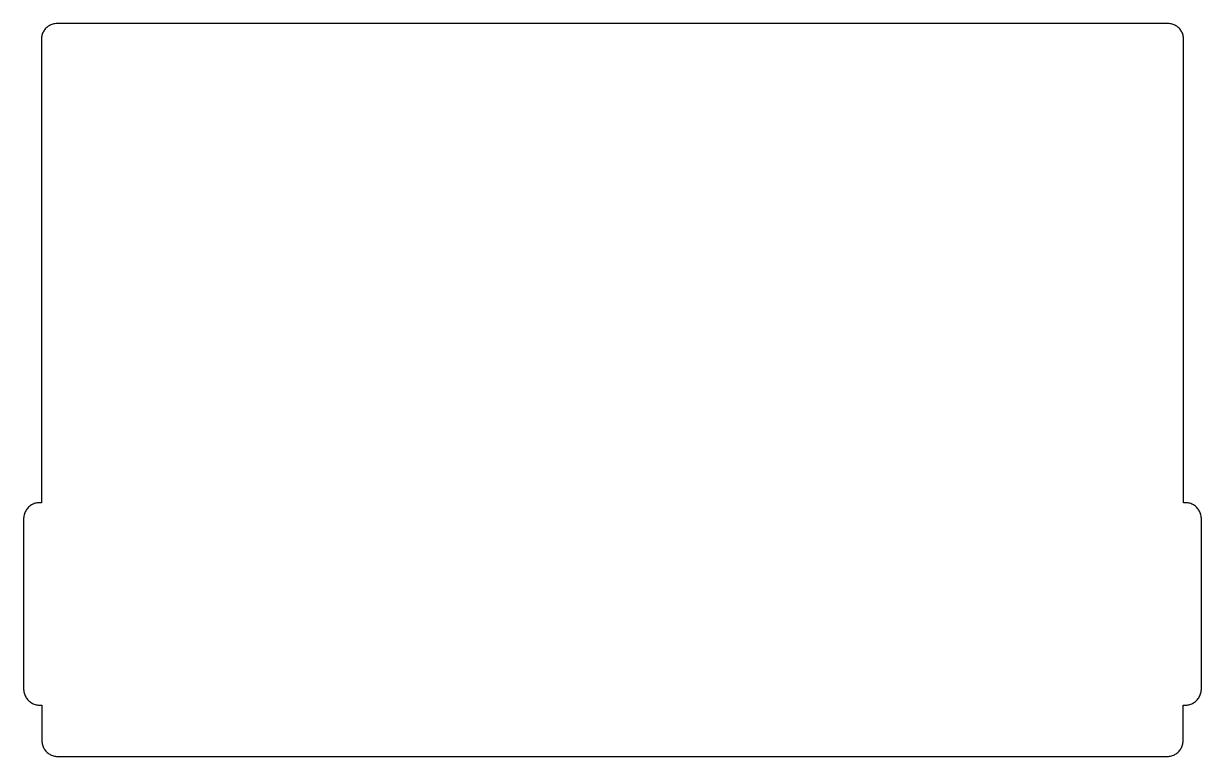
# Model space of a CAD drawing. Extents: x 0.2 to 80.6, y -50.2 to -0.2.
import ezdxf

# ---------------------------------------------------------------- set-up
doc = ezdxf.new("R2010")
doc.units = 0
doc.layers.get('0').update_dxf_attribs({"linetype": 'CONTINUOUS'})

msp = doc.modelspace()

# ---------------------------------------------------------------- linework, layer by layer
for p, q in [((78.288, -0.176), (2.465, -0.176)), ((1.392, -1.249), (1.392, -32.866)), ((79.361, -32.866), (79.361, -1.249)), ((1.392, -32.866), (1.25, -32.866)), ((79.504, -32.866), (79.361, -32.866)), ((0.177, -34.004), (0.177, -45.534)), ((80.577, -45.534), (80.577, -34.004)), ((1.25, -46.671), (1.428, -46.671)), ((1.428, -46.671), (1.428, -49.103)), ((79.325, -49.103), (79.325, -46.671)), ((79.325, -46.671), (79.504, -46.671)), ((2.501, -50.176), (78.252, -50.176))]:
    msp.add_line(p, q)
for points in [[(2.465, -0.176), (2.392, -0.179), (2.32, -0.186), (2.249, -0.198), (2.18, -0.215), (2.113, -0.236), (2.048, -0.261), (1.984, -0.29), (1.924, -0.323), (1.865, -0.36), (1.81, -0.4), (1.757, -0.444), (1.706, -0.491), (1.66, -0.541), (1.616, -0.594), (1.575, -0.649), (1.539, -0.708), (1.506, -0.769), (1.477, -0.832), (1.451, -0.897), (1.431, -0.964), (1.414, -1.033), (1.402, -1.104), (1.395, -1.176), (1.392, -1.249)], [(79.361, -1.249), (79.359, -1.176), (79.351, -1.104), (79.339, -1.033), (79.323, -0.964), (79.302, -0.897), (79.277, -0.832), (79.248, -0.769), (79.214, -0.708), (79.178, -0.649), (79.137, -0.594), (79.094, -0.541), (79.047, -0.491), (78.997, -0.444), (78.944, -0.4), (78.888, -0.36), (78.83, -0.323), (78.769, -0.29), (78.706, -0.261), (78.64, -0.236), (78.573, -0.215), (78.504, -0.198), (78.434, -0.186), (78.361, -0.179), (78.288, -0.176)], [(1.25, -32.866), (1.176, -32.868), (1.104, -32.876), (1.033, -32.889), (0.964, -32.907), (0.897, -32.929), (0.832, -32.955), (0.769, -32.986), (0.708, -33.021), (0.65, -33.06), (0.594, -33.103), (0.541, -33.149), (0.491, -33.199), (0.444, -33.252), (0.4, -33.308), (0.36, -33.368), (0.323, -33.429), (0.29, -33.494), (0.261, -33.561), (0.236, -33.63), (0.215, -33.701), (0.198, -33.774), (0.186, -33.849), (0.179, -33.926), (0.177, -34.004)], [(80.577, -34.004), (80.574, -33.926), (80.567, -33.849), (80.555, -33.774), (80.539, -33.701), (80.518, -33.63), (80.493, -33.561), (80.464, -33.494), (80.431, -33.429), (80.394, -33.368), (80.353, -33.308), (80.31, -33.252), (80.263, -33.199), (80.213, -33.149), (80.16, -33.103), (80.104, -33.06), (80.046, -33.021), (79.985, -32.986), (79.922, -32.955), (79.857, -32.929), (79.789, -32.907), (79.72, -32.889), (79.65, -32.876), (79.578, -32.868), (79.504, -32.866)], [(0.177, -45.534), (0.179, -45.612), (0.186, -45.688), (0.198, -45.763), (0.215, -45.836), (0.236, -45.907), (0.261, -45.976), (0.29, -46.043), (0.323, -46.108), (0.36, -46.17), (0.4, -46.229), (0.444, -46.285), (0.491, -46.338), (0.541, -46.388), (0.594, -46.434), (0.65, -46.477), (0.708, -46.516), (0.769, -46.551), (0.832, -46.582), (0.897, -46.608), (0.964, -46.631), (1.033, -46.648), (1.104, -46.661), (1.176, -46.669), (1.25, -46.671)], [(79.504, -46.671), (79.578, -46.669), (79.65, -46.661), (79.72, -46.648), (79.789, -46.631), (79.857, -46.608), (79.922, -46.582), (79.985, -46.551), (80.046, -46.516), (80.104, -46.477), (80.16, -46.434), (80.213, -46.388), (80.263, -46.338), (80.31, -46.285), (80.353, -46.229), (80.394, -46.17), (80.431, -46.108), (80.464, -46.043), (80.493, -45.976), (80.518, -45.907), (80.539, -45.836), (80.555, -45.763), (80.567, -45.688), (80.574, -45.612), (80.577, -45.534)], [(1.428, -49.103), (1.43, -49.177), (1.438, -49.249), (1.45, -49.32), (1.466, -49.389), (1.487, -49.456), (1.512, -49.521), (1.541, -49.584), (1.574, -49.645), (1.611, -49.703), (1.652, -49.759), (1.695, -49.812), (1.742, -49.862), (1.792, -49.909), (1.845, -49.953), (1.901, -49.993), (1.959, -50.03), (2.02, -50.063), (2.083, -50.092), (2.149, -50.117), (2.216, -50.138), (2.285, -50.155), (2.355, -50.167), (2.427, -50.174), (2.501, -50.176)], [(78.252, -50.176), (78.326, -50.174), (78.398, -50.167), (78.468, -50.155), (78.537, -50.138), (78.605, -50.117), (78.67, -50.092), (78.733, -50.063), (78.794, -50.03), (78.852, -49.993), (78.908, -49.953), (78.961, -49.909), (79.011, -49.862), (79.058, -49.812), (79.102, -49.759), (79.142, -49.703), (79.179, -49.645), (79.212, -49.584), (79.241, -49.521), (79.266, -49.456), (79.287, -49.389), (79.303, -49.32), (79.315, -49.249), (79.323, -49.177), (79.325, -49.103)]]:
    msp.add_lwpolyline(points)

doc.saveas('drawing.dxf')
